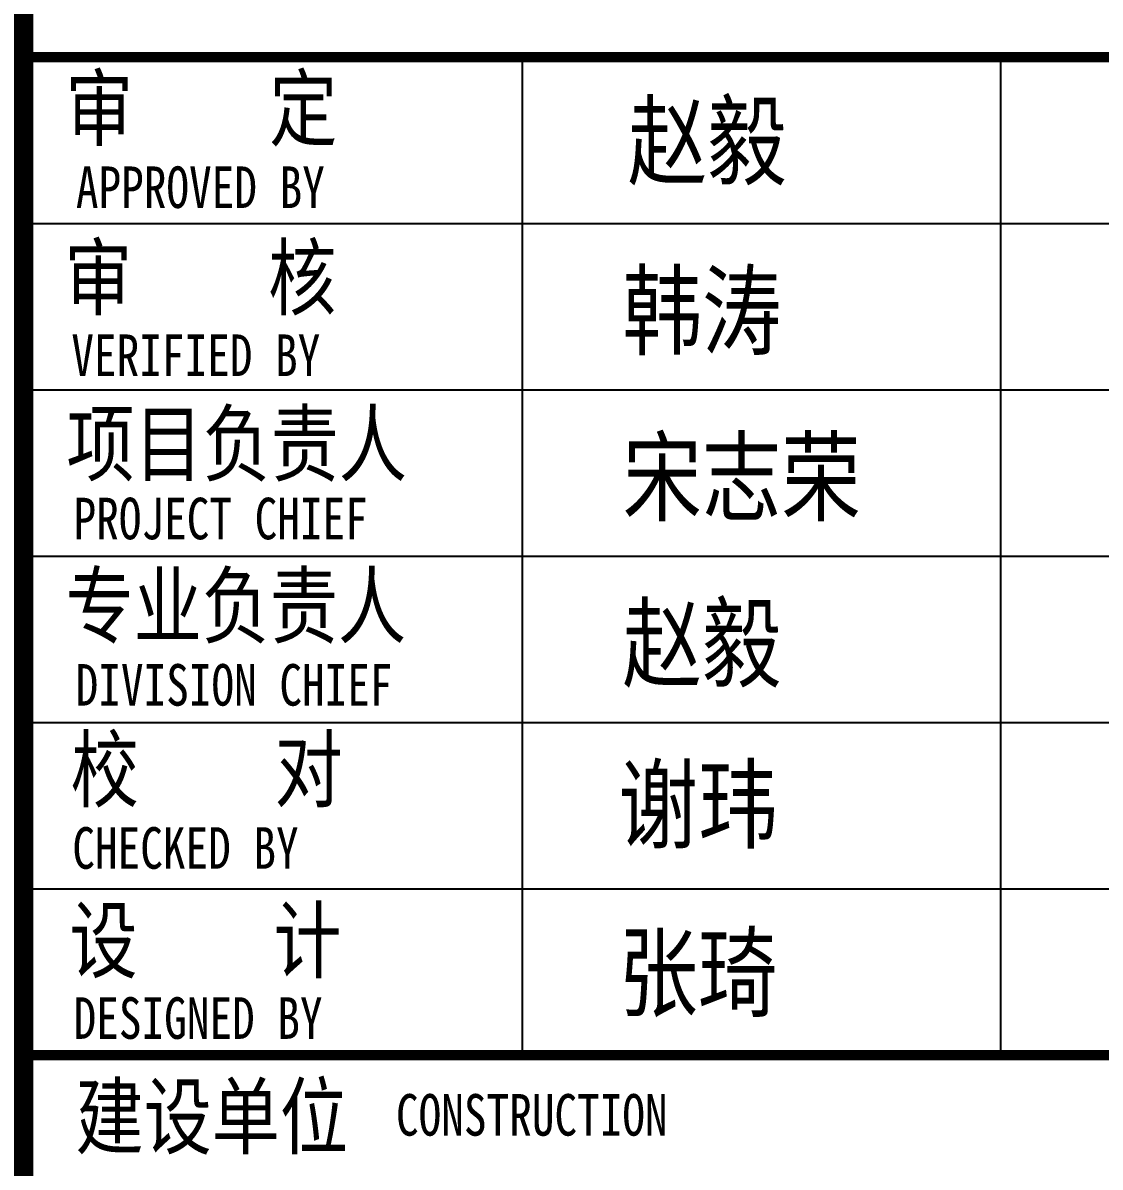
# Model space of a CAD drawing. Header units: inches. Extents: x -1293886 to -986005, y -15154 to 203628.
# Drawn here: x -1220234 to -1215054, y 171688 to 177193 of the extents above; entities that cross this region are included whole.
import ezdxf

# ---------------------------------------------------------------- set-up
doc = ezdxf.new("R2010")
doc.units = ezdxf.units.IN
doc.header["$LTSCALE"] = 100
doc.header["$MEASUREMENT"] = 0
doc.layers.get('0').update_dxf_attribs({"color": 252})
doc.layers.add('Q', color=7, linetype='Continuous')
doc.layers.add('TK', color=142, linetype='Continuous')
doc.styles.add('HYZT1', font='SimSun.ttf', dxfattribs={"width": 0.8})

# ---------------------------------------------------------------- blocks, each defined once
blk = doc.blocks.new('A$C05385F37')
at = {"layer": 'TK'}
for p, q in [((-8000, -26600), (-1000, -26600)), ((-1000, -26600), (-8000, -26600)), ((-8000, -26600), (-1000, -26600)), ((-8000, -26600), (-2830.4, -26600)), ((-8000, -26600), (-1000, -26600)), ((-8000, -26600), (-1000, -26600)), ((-8000, -26600), (-1000, -26600)), ((-5599.5, -26600), (-5599.5, -31400)), ((-3299.9, -26600), (-3299.9, -31400)), ((-8000, -27400), (-1000, -27400)), ((-8000, -28200), (-1000, -28200)), ((-8000, -29000), (-1000, -29000)), ((-8000, -29800), (-1000, -29800)), ((-8000, -30600), (-1000, -30600)), ((-8000, -31400), (-1000, -31400)), ((-8000, -31400), (-1000, -31400)), ((-8000, -31400.2), (-1000, -31400.2)), ((-8000, -31400.2), (-1000, -31400.2))]:
    blk.add_line(p, q, dxfattribs=at)
for points, const_width in [([(-8000, -1000), (-8000, -41000)], 100), ([(-8000, -26600), (-1000, -26600)], 50), ([(-1000, -26600), (-8000, -26600)], 50), ([(-1000, -26600), (-7944, -26600)], 50), ([(-8000, -31400.2), (-1000, -31400.2)], 50), ([(-1000, -31400.2), (-8000, -31400.2)], 50), ([(-1000, -31400.2), (-8000, -31400.2)], 50)]:
    blk.add_lwpolyline(points, dxfattribs=dict(at, const_width=const_width))
at = {"layer": 'TK', "style": 'HYZT1', "width": 0.8}
for s, height, p in [('审    定  ', 300, (-7795.8, -26996.1)), ('APPROVED BY', 200, (-7745.3, -27325.7)), ('审    核  ', 300, (-7801, -27809.8)), ('VERIFIED BY', 200, (-7767.1, -28133.9)), ('项目负责人', 300, (-7790.3, -28609)), ('PROJECT CHIEF', 200, (-7756.5, -28919.3)), ('专业负责人', 300, (-7794.5, -29388.2)), ('DIVISION CHIEF', 200, (-7746.4, -29719.4)), ('校    对 ', 300, (-7770.4, -30176.3)), ('CHECKED BY', 200, (-7762.4, -30504)), ('设    计 ', 300, (-7776, -30997.7)), ('DESIGNED BY', 200, (-7756.2, -31322.2)), ('建设单位', 300, (-7746.6, -31845.5)), ('CONSTRUCTION', 200, (-6206.1, -31787.8))]:
    blk.add_text(s, height=height, dxfattribs=at).set_placement(p)

msp = doc.modelspace()

# ---------------------------------------------------------------- block references
at = {"color": 4}
msp.add_blockref('A$C05385F37', (-1212233.8, 203627.7), dxfattribs=at)

# ---------------------------------------------------------------- texts
at = {"layer": 'Q', "style": 'HYZT1', "width": 0.8}
for s, p in [('赵毅', (-1217325.2, 176449.3)), ('韩涛', (-1217350.7, 175633.6)), ('宋志荣', (-1217350.7, 174833.6)), ('赵毅', (-1217350.7, 174033.6)), ('谢玮', (-1217370, 173257)), ('张琦', (-1217370, 172449.3))]:
    msp.add_text(s, height=350, dxfattribs=at).set_placement(p)

doc.saveas('drawing.dxf')
